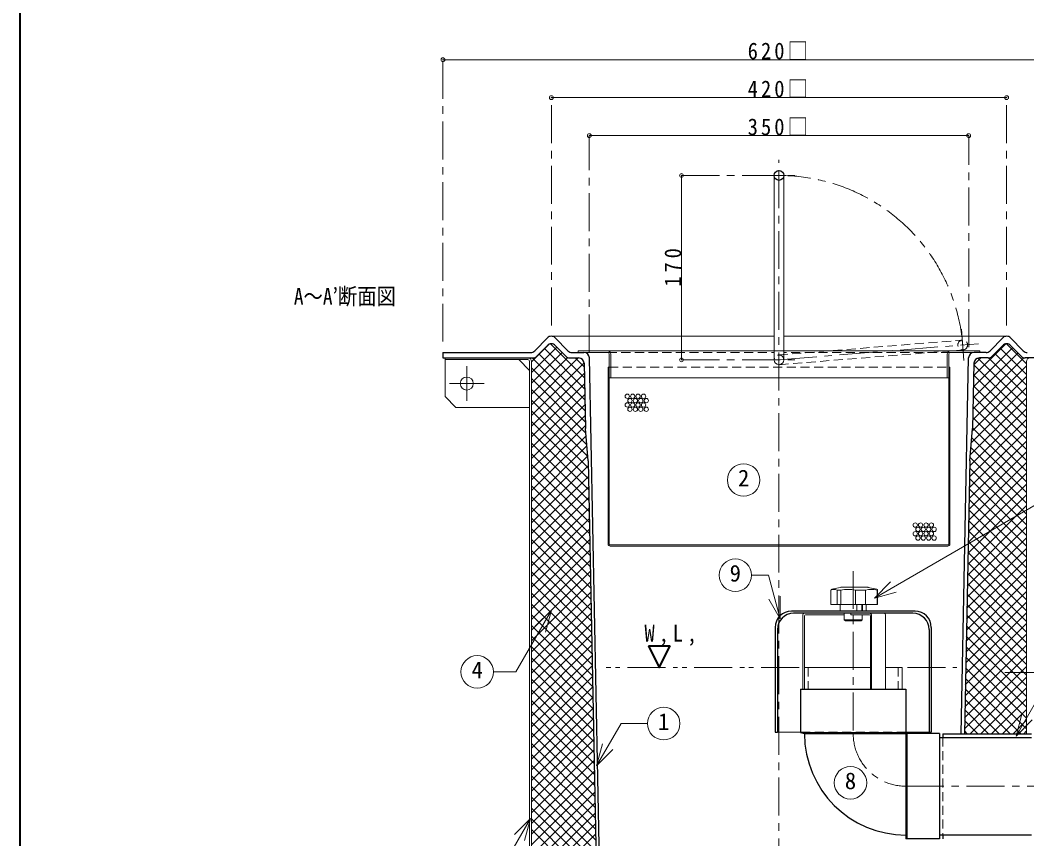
# Model space of a CAD drawing. Units: millimetres at full size, sheet at 1:7; details may follow other scales. Extents: x -1474 to 1361, y -976 to 991.
# Drawn here: x -1474 to -545, y -556 to 199 of the extents above; entities that cross this region are included whole.
import ezdxf
from ezdxf.enums import TextEntityAlignment as Align

# ---------------------------------------------------------------- set-up
doc = ezdxf.new("R2010")
doc.units = ezdxf.units.MM
doc.header["$LTSCALE"] = 7
doc.header["$PDMODE"] = 32
doc.header["$PDSIZE"] = 3.5
for name, pattern in [('CHAIN1', [8, 5, -1, 1, -1]), ('DASHED1', [1.8, 1.2, -0.6]), ('DOUBLE_CHAIN1', [8.8, 5, -1, 0.6, -0.6, 0.6, -1])]:
    doc.linetypes.add(name, pattern=pattern)
doc.layers.add('0-0_ﾚｲﾔ1', color=4, linetype='Continuous', lineweight=9)
doc.styles.add('ＭＳ ゴシック', font='')
doc.styles.get('ＭＳ ゴシック').set_extended_font_data('MS Gothic')

msp = doc.modelspace()

# ---------------------------------------------------------------- linework, layer by layer
at = {"layer": '0-0_ﾚｲﾔ1', "color": 1, "lineweight": 40}
for p, q in [((-1474.004, -975.609), (-1474.004, 991.391)), ((-894.477, -377.609), (-874.477, -377.609))]:
    msp.add_line(p, q, dxfattribs=at)
at = {"layer": '0-0_ﾚｲﾔ1'}
for p, q in [((-1084.004, 162.891), (-464.004, 162.891)), ((-984.004, 127.891), (-564.004, 127.891)), ((-949.004, 92.891), (-599.004, 92.891)), ((-864.004, 56.141), (-864.004, -113.859)), ((-984.004, -92.109), (-778.504, -92.109)), ((-564.004, -92.109), (-769.504, -92.109)), ((-1002.404, -115.709), (-986.435, -99.74)), ((-1002.404, -125.608), (-978.935, -102.139)), ((-984.893, -99.189), (-953.537, -130.545)), ((-594.435, -128.72), (-564.907, -99.191)), ((-563.992, -99.109), (-545.604, -117.497)), ((-1002.404, -135.508), (-974.038, -107.141)), ((-995.34, -108.54), (-953.132, -150.748)), ((-990.443, -103.538), (-953.334, -140.646)), ((-932.114, -105.609), (-615.895, -105.609)), ((-594.84, -148.923), (-553.553, -107.636)), ((-594.637, -138.821), (-558.45, -102.634)), ((-574.855, -108.045), (-545.604, -137.296)), ((-569.958, -103.043), (-545.604, -127.397)), ((-1002.404, -145.407), (-968.798, -111.802)), ((-1002.404, -155.307), (-959.206, -112.109)), ((-1002.404, -165.206), (-953.829, -116.631)), ((-1001.671, -112.109), (-952.93, -160.849)), ((-962.073, -112.109), (-953.739, -120.443)), ((-595.244, -169.126), (-545.604, -119.487)), ((-595.042, -159.024), (-548.126, -112.109)), ((-594.233, -118.618), (-587.724, -112.109)), ((-594.228, -118.37), (-545.604, -166.995)), ((-590.436, -112.264), (-545.604, -157.095)), ((-580.697, -112.103), (-545.604, -147.196)), ((-1002.404, -121.275), (-952.728, -170.951)), ((-1002.404, -175.106), (-953.621, -126.323)), ((-595.6, -179.382), (-545.604, -129.386)), ((-594.423, -128.076), (-545.604, -176.894)), ((-1002.404, -131.174), (-952.238, -181.34)), ((-1002.404, -185.005), (-953.427, -136.028)), ((-618.895, -130.609), (-929.114, -130.609)), ((-596.54, -190.221), (-545.604, -139.286)), ((-594.617, -137.781), (-545.604, -186.794)), ((-1002.404, -141.074), (-951.299, -192.179)), ((-1002.404, -194.905), (-953.233, -145.733)), ((-594.811, -147.487), (-545.604, -196.693)), ((-1002.404, -150.973), (-950.359, -203.018)), ((-1002.404, -204.804), (-953.039, -155.439)), ((-597.479, -201.06), (-545.604, -149.185)), ((-595.005, -157.192), (-545.604, -206.593)), ((-1002.404, -160.873), (-949.879, -213.398)), ((-1002.404, -214.704), (-952.845, -165.144)), ((-598.093, -211.573), (-545.604, -159.085)), ((-595.199, -166.897), (-545.604, -216.492)), ((-1002.404, -170.772), (-949.677, -223.5)), ((-1002.404, -224.603), (-952.65, -174.85)), ((-598.295, -221.675), (-545.604, -168.984)), ((-1002.404, -180.672), (-949.475, -233.601)), ((-1002.404, -234.503), (-951.999, -184.098)), ((-598.497, -231.776), (-545.604, -178.884)), ((-595.393, -176.603), (-545.604, -226.392)), ((-1002.404, -190.571), (-949.273, -243.703)), ((-1002.404, -244.402), (-951.21, -193.208)), ((-598.699, -241.878), (-545.604, -188.783)), ((-596.941, -194.854), (-545.604, -246.191)), ((-596.152, -185.744), (-545.604, -236.291)), ((-1002.404, -200.471), (-949.071, -253.804)), ((-1002.404, -254.302), (-950.42, -202.318)), ((-598.901, -251.979), (-545.604, -198.683)), ((-597.731, -203.963), (-545.604, -256.09)), ((-1002.404, -210.37), (-948.869, -263.906)), ((-1002.404, -264.201), (-949.913, -211.71)), ((-599.103, -262.081), (-545.604, -208.582)), ((-598.131, -213.463), (-545.604, -265.99)), ((-1002.404, -220.27), (-948.667, -274.007)), ((-1002.404, -274.101), (-949.719, -221.415)), ((-599.305, -272.182), (-545.604, -218.482)), ((-1002.404, -230.169), (-948.465, -284.109)), ((-1002.404, -284), (-949.525, -231.121)), ((-599.507, -282.284), (-545.604, -228.381)), ((-598.325, -223.168), (-545.604, -275.889)), ((-1002.404, -240.069), (-948.263, -294.21)), ((-1002.404, -293.9), (-949.33, -240.826)), ((-599.709, -292.386), (-545.604, -238.281)), ((-598.519, -232.874), (-545.604, -285.789)), ((-1002.404, -249.968), (-948.061, -304.312)), ((-1002.404, -303.799), (-949.136, -250.531)), ((-599.911, -302.487), (-545.604, -248.18)), ((-598.713, -242.579), (-545.604, -295.688)), ((-1002.404, -259.868), (-947.859, -314.413)), ((-600.113, -312.589), (-545.604, -258.08)), ((-598.907, -252.285), (-545.604, -305.588)), ((-1002.404, -313.699), (-948.942, -260.237)), ((-600.315, -322.69), (-545.604, -267.979)), ((-599.101, -261.99), (-545.604, -315.487)), ((-1002.404, -269.767), (-947.657, -324.515)), ((-1002.404, -323.598), (-948.748, -269.942)), ((-600.517, -332.792), (-545.604, -277.879)), ((-599.295, -271.695), (-545.604, -325.387)), ((-1002.404, -333.498), (-948.554, -279.648)), ((-1002.404, -279.667), (-947.455, -334.616)), ((-600.719, -342.893), (-545.604, -287.778)), ((-599.489, -281.401), (-545.604, -335.286)), ((-1002.404, -343.397), (-948.36, -289.353)), ((-1002.404, -289.566), (-947.253, -344.718)), ((-599.684, -291.106), (-545.604, -345.186)), ((-1002.404, -353.297), (-948.166, -299.058)), ((-1002.404, -299.466), (-947.051, -354.819)), ((-600.921, -352.995), (-545.604, -297.678)), ((-599.878, -300.812), (-545.604, -355.085)), ((-1002.404, -363.196), (-947.972, -308.764)), ((-1002.404, -309.365), (-946.849, -364.921)), ((-601.123, -363.096), (-545.604, -307.577)), ((-600.072, -310.517), (-545.604, -364.985)), ((-1002.404, -373.096), (-947.778, -318.469)), ((-1002.404, -319.265), (-946.647, -375.023)), ((-717.444, -323.665), (-725.357, -325.4)), ((-716.588, -323.572), (-692.576, -323.572)), ((-691.719, -323.665), (-683.807, -325.4)), ((-601.325, -373.198), (-545.604, -317.477)), ((-600.266, -320.222), (-545.604, -374.884)), ((-1002.404, -382.995), (-947.584, -328.175)), ((-1002.404, -329.164), (-946.445, -385.124)), ((-726.143, -326.377), (-726.143, -339.572)), ((-720.453, -326.377), (-720.453, -339.572)), ((-703.334, -326.377), (-703.334, -339.572)), ((-683.548, -326.377), (-683.548, -339.572)), ((-601.527, -383.299), (-545.604, -327.376)), ((-600.46, -329.928), (-545.604, -384.784)), ((-1002.404, -392.895), (-947.389, -337.88)), ((-1002.404, -339.064), (-946.243, -395.226)), ((-683.021, -339.572), (-726.143, -339.572)), ((-717.521, -339.572), (-717.521, -345.572)), ((-702.31, -339.572), (-702.31, -345.572)), ((-697.631, -339.572), (-697.631, -345.572)), ((-697.113, -339.572), (-697.113, -345.572)), ((-693.521, -339.572), (-693.521, -345.572)), ((-601.729, -393.401), (-545.604, -337.276)), ((-600.654, -339.633), (-545.604, -394.683)), ((-1002.404, -402.794), (-947.195, -347.585)), ((-1002.404, -348.963), (-946.04, -405.327)), ((-705.521, -353.572), (-705.521, -349.072)), ((-601.931, -403.502), (-545.604, -347.175)), ((-600.848, -349.339), (-545.604, -404.583)), ((-1002.404, -412.694), (-947.001, -357.291)), ((-1002.404, -358.863), (-945.838, -415.429)), ((-713.771, -353.572), (-697.271, -353.572)), ((-602.134, -413.604), (-545.604, -357.075)), ((-601.042, -359.044), (-545.604, -414.482)), ((-1002.404, -422.593), (-946.807, -366.996)), ((-1002.404, -368.762), (-945.636, -425.53)), ((-602.336, -423.705), (-545.604, -366.974)), ((-601.236, -368.749), (-545.604, -424.382)), ((-1002.404, -432.493), (-946.613, -376.701)), ((-1002.404, -378.662), (-945.434, -435.632)), ((-602.538, -433.807), (-545.604, -376.874)), ((-601.431, -378.455), (-545.604, -434.281)), ((-1002.404, -442.392), (-946.419, -386.407)), ((-1002.404, -388.561), (-945.232, -445.733)), ((-602.74, -443.908), (-545.604, -386.773)), ((-601.625, -388.16), (-545.604, -444.181)), ((-1002.404, -452.292), (-946.225, -396.112)), ((-1002.404, -398.461), (-945.03, -455.835)), ((-602.942, -454.01), (-545.604, -396.673)), ((-601.819, -397.865), (-545.604, -454.08)), ((-1002.404, -462.191), (-946.031, -405.818)), ((-1002.404, -408.36), (-944.828, -465.936)), ((-602.013, -407.571), (-550.975, -458.609)), ((-597.641, -458.609), (-545.604, -406.572)), ((-1002.404, -472.091), (-945.837, -415.523)), ((-602.207, -417.276), (-560.874, -458.609)), ((-587.742, -458.609), (-545.604, -416.472)), ((-1002.404, -418.26), (-944.626, -476.038)), ((-1002.404, -481.99), (-945.642, -425.228)), ((-602.401, -426.982), (-570.774, -458.609)), ((-577.842, -458.609), (-545.604, -426.371)), ((-1002.404, -428.159), (-944.424, -486.139)), ((-1002.404, -491.89), (-945.448, -434.934)), ((-567.943, -458.609), (-545.604, -436.271)), ((-1002.404, -438.059), (-944.222, -496.241)), ((-1002.404, -501.789), (-945.254, -444.639)), ((-602.595, -436.687), (-580.673, -458.609)), ((-1002.404, -447.958), (-944.02, -506.342)), ((-1002.404, -511.689), (-945.06, -454.345)), ((-602.789, -446.392), (-590.573, -458.609)), ((-558.043, -458.609), (-545.604, -446.17)), ((-1002.404, -457.858), (-943.818, -516.444)), ((-1002.404, -521.588), (-944.866, -464.05)), ((-775.521, -457.109), (-754.021, -457.109)), ((-657.021, -457.109), (-635.521, -457.109)), ((-602.983, -456.098), (-600.472, -458.609)), ((-548.144, -458.609), (-545.604, -456.069)), ((-1002.404, -467.757), (-943.616, -526.545)), ((-1002.404, -531.488), (-944.672, -473.755)), ((-1002.404, -477.657), (-943.414, -536.647)), ((-1002.404, -541.387), (-944.478, -483.461)), ((-1002.404, -487.556), (-943.212, -546.748)), ((-1002.404, -551.287), (-944.284, -493.166)), ((-1002.404, -497.456), (-943.01, -556.85)), ((-1002.404, -561.186), (-944.09, -502.872)), ((-1002.404, -507.355), (-942.808, -566.951)), ((-1002.404, -571.086), (-943.895, -512.577)), ((-1002.404, -517.255), (-942.606, -577.053)), ((-1002.404, -580.985), (-943.701, -522.282)), ((-1002.404, -527.154), (-940.267, -589.291)), ((-1002.404, -590.885), (-943.507, -531.988)), ((-1002.404, -537.054), (-873.949, -665.509)), ((-1002.404, -600.784), (-943.313, -541.693)), ((-1002.404, -546.953), (-883.848, -665.509)), ((-1002.404, -610.684), (-943.119, -551.398))]:
    msp.add_line(p, q, dxfattribs=at)
at = {"layer": '0-0_ﾚｲﾔ1', "linetype": 'CHAIN1'}
for p, q in [((-1084.004, -97.109), (-1084.004, 162.891)), ((-984.004, -82.109), (-984.004, 127.891)), ((-564.004, -82.109), (-564.004, 127.891)), ((-949.004, -107.109), (-949.004, 92.891)), ((-599.004, -102.109), (-599.004, 92.891)), ((-774.004, -702.109), (-774.004, 70.641)), ((-864.004, 56.141), (-759.504, 56.141)), ((-603.389, -114.621), (-605.724, -85.716)), ((-774.004, -113.859), (-590.103, -99.001)), ((-1062.004, -151.709), (-1062.004, -119.709)), ((-864.004, -113.859), (-759.504, -113.859)), ((-1046.004, -135.709), (-1078.004, -135.709)), ((-705.521, -308.609), (-705.521, -458.572)), ((-565.604, -402.109), (-522.404, -402.109)), ((-657.021, -507.109), (160.996, -507.109))]:
    msp.add_line(p, q, dxfattribs=at)
at = {"layer": '0-0_ﾚｲﾔ1', "color": 7, "lineweight": 18}
for p, q in [((-778.504, -113.859), (-778.504, 56.141)), ((-769.504, -113.859), (-769.504, 56.141)), ((-959.114, -105.609), (-959.114, -107.109)), ((-959.114, -105.609), (-932.114, -105.609)), ((-932.114, -107.109), (-953.905, -107.109)), ((-930.614, -283.609), (-930.614, -108.609)), ((-929.114, -108.609), (-929.114, -130.609)), ((-618.895, -108.609), (-618.895, -130.609)), ((-617.395, -283.609), (-617.395, -108.609)), ((-588.895, -105.609), (-615.895, -105.609)), ((-615.895, -107.109), (-594.103, -107.109)), ((-588.895, -105.609), (-588.895, -107.109)), ((-1082.004, -112.109), (-1082.004, -147.709)), ((-1082.004, -113.709), (-1005.604, -113.709)), ((-1014.004, -113.709), (-1004.004, -123.709)), ((-1004.004, -115.309), (-1004.004, -664.509)), ((-1002.404, -662.909), (-1002.404, -115.309)), ((-931.614, -120.609), (-930.614, -120.609)), ((-931.614, -120.609), (-931.614, -283.609)), ((-616.395, -120.609), (-617.395, -120.609)), ((-616.395, -120.609), (-616.395, -283.609)), ((-545.604, -458.609), (-545.604, -115.309)), ((-930.614, -130.609), (-929.114, -130.609)), ((-618.895, -130.609), (-617.395, -130.609)), ((-1082.004, -147.709), (-1072.004, -157.709)), ((-1072.004, -157.709), (-1004.004, -157.709)), ((-686.054, -333.543), (-527.232, -241.848)), ((-929.614, -284.609), (-618.395, -284.609)), ((-929.614, -285.609), (-618.395, -285.609)), ((-686.054, -333.543), (-671.205, -318.694)), ((-772.893, -352.803), (-772.893, -331.803)), ((-686.054, -333.543), (-665.77, -328.108)), ((-772.893, -352.803), (-783.393, -334.616)), ((-983.923, -344.603), (-998.772, -359.452)), ((-983.923, -344.603), (-989.358, -364.887)), ((-752.021, -349.072), (-752.021, -417.609)), ((-750.521, -417.609), (-750.521, -350.072)), ((-713.771, -349.072), (-749.521, -349.072)), ((-707.891, -347.572), (-707.891, -349.072)), ((-690.516, -349.072), (-707.891, -349.072)), ((-689.516, -350.072), (-689.516, -417.609)), ((-688.766, -349.072), (-688.766, -417.609)), ((-675.776, -349.072), (-675.776, -417.609)), ((-555.319, -460.79), (-505.629, -374.725)), ((-750.521, -397.609), (-689.516, -397.609)), ((-555.319, -460.79), (-549.884, -440.505)), ((-942.2, -488.182), (-919.743, -449.284)), ((-895.364, -449.284), (-919.743, -449.284)), ((-555.319, -460.79), (-540.47, -445.94)), ((-942.2, -488.182), (-936.765, -467.897)), ((-942.2, -488.182), (-927.351, -473.332)), ((-1003.243, -536.833), (-1018.092, -551.682)), ((-1003.243, -536.833), (-1008.678, -557.117))]:
    msp.add_line(p, q, dxfattribs=at)
at = {"layer": '0-0_ﾚｲﾔ1', "color": 5, "lineweight": 25}
for p, q in [((-999.322, -105.607), (-987.577, -93.611)), ((-997.364, -110.607), (-987.577, -100.611)), ((-968.686, -105.607), (-980.432, -93.611)), ((-980.432, -100.611), (-970.645, -110.607)), ((-579.322, -105.607), (-567.577, -93.611)), ((-567.577, -100.611), (-577.364, -110.607)), ((-548.686, -105.607), (-560.432, -93.611)), ((-550.645, -110.607), (-560.432, -100.611)), ((-1084.004, -107.109), (-1084.004, -112.109)), ((-1084.004, -107.109), (-1002.895, -107.109)), ((-965.114, -107.109), (-953.905, -107.109)), ((-582.895, -107.109), (-594.103, -107.109)), ((-1084.004, -112.109), (-1000.937, -112.109)), ((-967.072, -112.109), (-958.806, -112.109)), ((-953.807, -117.009), (-952.605, -177.109)), ((-939.592, -577.709), (-948.906, -112.009)), ((-606.034, -458.609), (-599.102, -112.009)), ((-594.201, -117.009), (-595.403, -177.109)), ((-580.937, -112.109), (-589.202, -112.109)), ((-464.004, -112.109), (-547.072, -112.109)), ((-950.005, -207.109), (-952.605, -177.109)), ((-598.004, -207.109), (-595.403, -177.109)), ((-950.005, -207.109), (-942.592, -577.769)), ((-598.004, -207.109), (-603.034, -458.609)), ((-648.521, -345.572), (-762.521, -345.572)), ((-650.521, -347.572), (-760.521, -347.572)), ((-777.521, -360.572), (-777.521, -457.109)), ((-633.521, -360.572), (-633.521, -457.109)), ((-775.521, -362.572), (-775.521, -457.109)), ((-635.521, -362.572), (-635.521, -457.109)), ((-754.021, -417.609), (-657.021, -417.609)), ((-754.021, -417.609), (-754.021, -457.572)), ((-657.021, -417.609), (-657.021, -555.572)), ((-777.521, -457.109), (-775.521, -457.109)), ((-754.021, -457.572), (-750.521, -458.572)), ((-754.021, -457.572), (-657.021, -457.572)), ((-750.521, -458.572), (-657.021, -458.572)), ((-657.021, -457.572), (-656.021, -458.572)), ((-656.021, -458.572), (-656.021, -555.572)), ((-626.021, -458.572), (-656.021, -458.572)), ((-635.521, -457.109), (-633.521, -457.109)), ((-626.021, -458.572), (-626.021, -555.572)), ((-626.021, -462.109), (-540.977, -462.109)), ((-622.977, -458.609), (-540.977, -458.609)), ((-622.977, -458.609), (-622.977, -462.109)), ((-626.021, -555.572), (-657.021, -555.572)), ((-540.977, -552.109), (-625.977, -552.109)), ((-622.977, -552.109), (-622.977, -555.609))]:
    msp.add_line(p, q, dxfattribs=at)
at = {"layer": '0-0_ﾚｲﾔ1', "linetype": 'DASHED1'}
for p, q in [((-774.367, -109.374), (-604.919, -95.683)), ((-932.114, -107.109), (-778.504, -107.109)), ((-773.642, -118.344), (-604.194, -104.654)), ((-615.895, -107.109), (-769.504, -107.109)), ((-930.614, -120.609), (-617.395, -120.609)), ((-747.021, -397.609), (-747.021, -417.609)), ((-664.021, -397.609), (-664.021, -417.609)), ((-657.021, -457.109), (-754.021, -457.109))]:
    msp.add_line(p, q, dxfattribs=at)
at = {"layer": '0-0_ﾚｲﾔ1', "linetype": 'DOUBLE_CHAIN1'}
for p, q in [((-755.521, -397.609), (-938.193, -397.609)), ((-655.521, -397.609), (-609.815, -397.609))]:
    msp.add_line(p, q, dxfattribs=at)
at = {"layer": '0-0_ﾚｲﾔ1', "color": 7, "linetype": 'DASHED1', "lineweight": 18}
msp.add_line((-622.977, -462.109), (-622.977, -552.109), dxfattribs=at)
at = {"layer": '0-0_ﾚｲﾔ1', "color": 7, "lineweight": 18}
for points in [[(-772.893, -352.803), (-783.702, -312.464), (-799.281, -312.464)], [(-983.923, -344.603), (-1016.867, -401.664), (-1037.411, -401.664)], [(-675.776, -397.609), (-660.521, -397.609), (-660.521, -417.609)], [(-1003.243, -536.833), (-1027.19, -578.31), (-1048.704, -578.31)]]:
    msp.add_lwpolyline(points, dxfattribs=at)
at = {"layer": '0-0_ﾚｲﾔ1'}
for points in [[(-720.453, -326.377), (-717.021, -326.377), (-717.021, -339.572)], [(-703.334, -326.377), (-694.128, -326.377), (-694.128, -339.572)], [(-683.548, -326.377), (-683.021, -326.377), (-683.021, -339.572)], [(-713.771, -347.572), (-713.771, -353.572), (-712.771, -354.572), (-698.271, -354.572)], [(-697.271, -349.072), (-697.271, -353.572), (-698.271, -354.572)]]:
    msp.add_lwpolyline(points, dxfattribs=at)
at = {"layer": '0-0_ﾚｲﾔ1', "color": 1, "lineweight": 40}
msp.add_lwpolyline([(-894.477, -377.609), (-884.477, -397.609), (-874.477, -377.609)], dxfattribs=at)
at = {"layer": '0-0_ﾚｲﾔ1', "color": 5, "lineweight": 25}
msp.add_circle((-774.004, 56.141), 4.5, dxfattribs=at)
at = {"layer": '0-0_ﾚｲﾔ1', "linetype": 'DASHED1'}
msp.add_circle((-604.556, -100.169), 4.5, dxfattribs=at)
at = {"layer": '0-0_ﾚｲﾔ1', "color": 7, "lineweight": 18}
for centre, radius in [((-1062.004, -135.709), 6), ((-806.617, -224.683), 15), ((-814.281, -312.464), 15), ((-1052.411, -401.664), 15), ((-880.364, -449.284), 15), ((-708.047, -503.874), 15)]:
    msp.add_circle(centre, radius, dxfattribs=at)
at = {"layer": '0-0_ﾚｲﾔ1'}
for centre in [(-913.969, -147.43), (-908.969, -147.43), (-903.969, -147.43), (-898.969, -147.43), (-913.969, -155.43), (-911.469, -151.43), (-911.469, -159.43), (-908.969, -155.43), (-906.469, -151.43), (-906.469, -159.43), (-903.969, -155.43), (-901.469, -151.43), (-901.469, -159.43), (-898.969, -155.43), (-896.469, -151.43), (-896.469, -159.43), (-648.376, -266.218), (-645.876, -270.218), (-643.376, -266.218), (-640.876, -270.218), (-638.376, -266.218), (-635.876, -270.218), (-633.376, -266.218), (-630.876, -270.218), (-648.376, -274.218), (-645.876, -278.218), (-643.376, -274.218), (-640.876, -278.218), (-638.376, -274.218), (-635.876, -278.218), (-633.376, -274.218), (-630.876, -278.218)]:
    msp.add_circle(centre, 2, dxfattribs=at)
at = {"layer": '0-0_ﾚｲﾔ1', "linetype": 'CHAIN1'}
for centre, radius, start, end in [((-774.004, -113.859), 170, 4.61917, 90), ((-657.021, -458.572), 48.5, 180, 270)]:
    msp.add_arc(centre, radius, start, end, dxfattribs=at)
at = {"layer": '0-0_ﾚｲﾔ1', "color": 5, "lineweight": 25}
for centre, radius, start, end in [((-984.004, -97.109), 5, 44.3947, 135.6053), ((-564.004, -97.109), 5, 44.3947, 135.6053), ((-984.004, -104.109), 5, 44.3947, 135.6053), ((-564.004, -104.109), 5, 44.3947, 135.6053), ((-1002.895, -102.109), 5, 270, 315.6053), ((-1000.937, -107.109), 5, 270, 315.6053), ((-967.072, -107.109), 5, 224.3947, 270), ((-965.114, -102.109), 5, 224.3947, 270), ((-953.905, -112.109), 5, 1.14576, 90), ((-594.103, -112.109), 5, 90, 178.85424), ((-582.895, -102.109), 5, 270, 315.6053), ((-580.937, -107.109), 5, 270, 315.6053), ((-547.072, -107.109), 5, 224.3947, 270), ((-545.114, -102.109), 5, 224.3947, 270), ((-958.806, -117.109), 5, 1.14576, 90), ((-589.202, -117.109), 5, 90, 178.85424), ((-762.521, -360.572), 15, 90, 180), ((-760.521, -362.572), 15, 90, 180), ((-650.521, -362.572), 15, 0, 90), ((-648.521, -360.572), 15, 0, 90), ((-657.021, -458.572), 93.5, 180, 270)]:
    msp.add_arc(centre, radius, start, end, dxfattribs=at)
at = {"layer": '0-0_ﾚｲﾔ1', "color": 7, "lineweight": 18}
for centre, radius, start, end in [((-932.114, -108.609), 3, 0, 90), ((-932.114, -108.609), 1.5, 0, 90), ((-615.895, -108.609), 3, 90, 180), ((-615.895, -108.609), 1.5, 90, 180), ((-1005.604, -115.309), 3.2, 0, 90), ((-1005.604, -115.309), 1.6, 0, 90), ((-774.004, -113.859), 4.5, 180, 0), ((-542.404, -115.309), 3.2, 90, 180), ((-929.614, -283.609), 2, 180, 270), ((-929.614, -283.609), 1, 180, 270), ((-618.395, -283.609), 1, 270, 0), ((-618.395, -283.609), 2, 270, 0), ((-750.521, -349.072), 1.5, 90, 180), ((-749.521, -350.072), 1, 90, 180), ((-690.516, -350.072), 1, 0, 90), ((-690.266, -349.072), 1.5, 0, 90), ((-677.276, -349.072), 1.5, 0, 90)]:
    msp.add_arc(centre, radius, start, end, dxfattribs=at)
at = {"layer": '0-0_ﾚｲﾔ1', "linetype": 'DASHED1'}
msp.add_arc((-774.004, -113.859), 4.5, 360, 180, dxfattribs=at)
at = {"layer": '0-0_ﾚｲﾔ1'}
for centre, radius, start, end in [((-716.588, -327.572), 4, 90, 102.36697), ((-692.576, -327.572), 4, 77.63303, 90), ((-725.143, -326.377), 1, 102.36697, 180), ((-723.298, -331.004), 5.432, 58.41904, 121.58096), ((-710.177, -355.082), 29.51, 76.59069, 103.40931), ((-688.838, -343.367), 17.795, 72.70582, 107.29418), ((-684.021, -326.377), 1, 0, 77.63303), ((-709.646, -342.604), 11.719, 249.39031, 290.60969), ((-701.396, -342.604), 11.719, 249.39031, 290.60969)]:
    msp.add_arc(centre, radius, start, end, dxfattribs=at)
for p in [(-1084.004, 162.891), (-984.004, 127.891), (-564.004, 127.891), (-949.004, 92.891), (-599.004, 92.891), (-864.004, 56.141), (-864.004, -113.859)]:
    msp.add_point(p, dxfattribs=at)

# ---------------------------------------------------------------- texts
at = {"layer": '0-0_ﾚｲﾔ1', "color": 7, "style": 'ＭＳ ゴシック', "width": 0.85}
msp.add_text('A～A’断面図', height=15.4, dxfattribs=at).set_placement((-1221.504, -67.609), align=Align.BOTTOM_LEFT)
at = {"layer": '0-0_ﾚｲﾔ1', "color": 7, "style": 'ＭＳ ゴシック'}
for s, p in [('2', (-811.867, -235.183)), ('9', (-819.531, -322.964)), ('4', (-1057.661, -412.164)), ('1', (-885.614, -459.784)), ('8', (-713.297, -514.374))]:
    msp.add_text(s, height=15.4, dxfattribs=at).set_placement(p, align=Align.BOTTOM_LEFT)
at = {"layer": '0-0_ﾚｲﾔ1', "color": 7, "char_height": 15.4, "attachment_point": 7, "style": 'ＭＳ ゴシック'}
for s, insert in [('\\T1.3;\\W0.9;620□', (-802.879, 162.891)), ('\\T1.3;\\W0.9;420□', (-802.879, 127.891)), ('\\T1.3;\\W0.9;350□', (-802.879, 92.891)), ('\\T1.38;\\W0.9;W,L,', (-898.102, -377.609))]:
    msp.add_mtext(s, dxfattribs=dict(at, insert=insert))
at = {"layer": '0-0_ﾚｲﾔ1', "color": 7, "insert": (-864.004, -46.359), "char_height": 15.4, "attachment_point": 7, "rotation": 90, "style": 'ＭＳ ゴシック'}
msp.add_mtext('\\T1.38;\\W0.9;170', dxfattribs=at)

doc.saveas('drawing.dxf')
